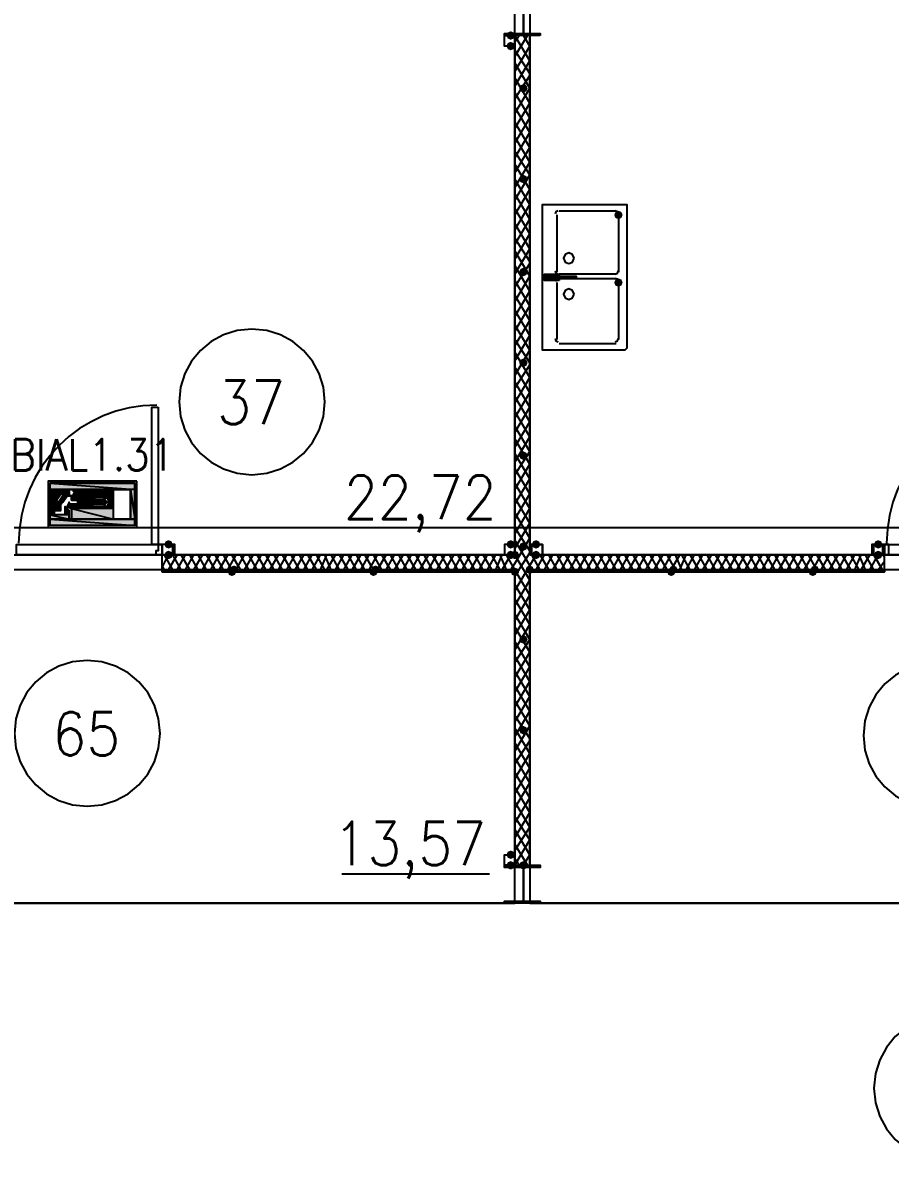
# Model space of a CAD drawing. Header units: millimetres. Extents: x 0 to 420, y 0 to 297.
# Drawn here: x 141.18 to 158.57, y 164.04 to 186.94 of the extents above; entities that cross this region are included whole.
import ezdxf

# ---------------------------------------------------------------- set-up
doc = ezdxf.new("R2010")
doc.units = ezdxf.units.MM
doc.layers.get('0').update_dxf_attribs({"linetype": 'CONTINUOUS'})
doc.styles.get("Standard").update_dxf_attribs({"font": 'STANDARD'})

msp = doc.modelspace()

# ---------------------------------------------------------------- hatches: boundary and pattern name
at = {"true_color": 0x000007}
for points in [[(151.045333, 186.69), (151.020463, 186.630204), (150.960667, 186.605333), (150.900871, 186.630204), (150.876, 186.69), (150.900871, 186.749796), (150.960667, 186.774667), (151.020462, 186.749796)], [(151.045333, 186.478333), (151.020463, 186.418537), (150.960667, 186.393667), (150.900871, 186.418537), (150.876, 186.478333), (150.900871, 186.538129), (150.960667, 186.563), (151.020462, 186.538129)], [(151.299333, 185.631667), (151.274463, 185.571871), (151.214667, 185.547), (151.154871, 185.571871), (151.13, 185.631667), (151.154871, 185.691462), (151.214667, 185.716333), (151.274462, 185.691463)], [(151.299333, 183.811333), (151.274463, 183.751537), (151.214667, 183.726667), (151.154871, 183.751537), (151.13, 183.811333), (151.154871, 183.871129), (151.214667, 183.896), (151.274462, 183.871129)], [(153.204333, 183.091667), (153.179463, 183.031871), (153.119667, 183.007), (153.059871, 183.031871), (153.035, 183.091667), (153.059871, 183.151462), (153.119667, 183.176333), (153.179462, 183.151463)], [(151.299333, 181.948667), (151.274463, 181.888871), (151.214667, 181.864), (151.154871, 181.888871), (151.13, 181.948667), (151.154871, 182.008462), (151.214667, 182.033333), (151.274462, 182.008463)], [(153.204333, 181.737), (153.179463, 181.677204), (153.119667, 181.652333), (153.059871, 181.677204), (153.035, 181.737), (153.059871, 181.796796), (153.119667, 181.821667), (153.179462, 181.796796)], [(151.299333, 180.128333), (151.274463, 180.068537), (151.214667, 180.043667), (151.154871, 180.068537), (151.13, 180.128333), (151.154871, 180.188129), (151.214667, 180.213), (151.274462, 180.188129)], [(151.299333, 178.265667), (151.274463, 178.205871), (151.214667, 178.181), (151.154871, 178.205871), (151.13, 178.265667), (151.154871, 178.325462), (151.214667, 178.350333), (151.274462, 178.325463)], [(144.187333, 176.487667), (144.162463, 176.427871), (144.102667, 176.403), (144.042871, 176.427871), (144.018, 176.487667), (144.042871, 176.547462), (144.102667, 176.572333), (144.162462, 176.547463)], [(144.187333, 176.276), (144.162463, 176.216204), (144.102667, 176.191333), (144.042871, 176.216204), (144.018, 176.276), (144.042871, 176.335796), (144.102667, 176.360667), (144.162462, 176.335796)], [(151.045333, 176.487667), (151.020463, 176.427871), (150.960667, 176.403), (150.900871, 176.427871), (150.876, 176.487667), (150.900871, 176.547462), (150.960667, 176.572333), (151.020462, 176.547463)], [(151.045333, 176.276), (151.020463, 176.216204), (150.960667, 176.191333), (150.900871, 176.216204), (150.876, 176.276), (150.900871, 176.335796), (150.960667, 176.360667), (151.020462, 176.335796)], [(151.13, 176.276), (151.105129, 176.216204), (151.045333, 176.191333), (150.985538, 176.216204), (150.960667, 176.276), (150.985537, 176.335796), (151.045333, 176.360667), (151.105129, 176.335796)], [(151.299333, 176.445333), (151.274463, 176.385537), (151.214667, 176.360667), (151.154871, 176.385537), (151.13, 176.445333), (151.154871, 176.505129), (151.214667, 176.53), (151.274462, 176.505129)], [(151.553333, 176.487667), (151.528462, 176.427871), (151.468667, 176.403), (151.408871, 176.427871), (151.384, 176.487667), (151.408871, 176.547462), (151.468667, 176.572333), (151.528462, 176.547463)], [(151.553333, 176.276), (151.528462, 176.216204), (151.468667, 176.191333), (151.408871, 176.216204), (151.384, 176.276), (151.408871, 176.335796), (151.468667, 176.360667), (151.528462, 176.335796)], [(158.411333, 176.487667), (158.386463, 176.427871), (158.326667, 176.403), (158.266871, 176.427871), (158.242, 176.487667), (158.266871, 176.547462), (158.326667, 176.572333), (158.386462, 176.547463)], [(158.411333, 176.276), (158.386463, 176.216204), (158.326667, 176.191333), (158.266871, 176.216204), (158.242, 176.276), (158.266871, 176.335796), (158.326667, 176.360667), (158.386462, 176.335796)], [(151.299333, 174.582667), (151.274463, 174.522871), (151.214667, 174.498), (151.154871, 174.522871), (151.13, 174.582667), (151.154871, 174.642462), (151.214667, 174.667333), (151.274462, 174.642463)], [(151.299333, 172.762333), (151.274463, 172.702537), (151.214667, 172.677667), (151.154871, 172.702537), (151.13, 172.762333), (151.154871, 172.822129), (151.214667, 172.847), (151.274462, 172.822129)], [(151.045333, 170.264667), (151.020463, 170.204871), (150.960667, 170.18), (150.900871, 170.204871), (150.876, 170.264667), (150.900871, 170.324462), (150.960667, 170.349333), (151.020462, 170.324463)], [(151.045333, 170.053), (151.020463, 169.993204), (150.960667, 169.968333), (150.900871, 169.993204), (150.876, 170.053), (150.900871, 170.112796), (150.960667, 170.137667), (151.020462, 170.112796)], [(151.299333, 170.053), (151.274463, 169.993204), (151.214667, 169.968333), (151.154871, 169.993204), (151.13, 170.053), (151.154871, 170.112796), (151.214667, 170.137667), (151.274462, 170.112796)]]:
    msp.add_hatch(color=0, dxfattribs=at).paths.add_polyline_path(points, flags=0)
at = {"true_color": 0x000052}
h = msp.add_hatch(color=0, dxfattribs=at)
h.paths.add_polyline_path([(143.425333, 177.715333), (141.732, 177.715333), (143.425333, 177.588333)], flags=0)
h.paths.add_polyline_path([(141.732, 177.715333), (143.425333, 177.588333), (141.732, 177.588333)], flags=0)
h = msp.add_hatch(color=0, dxfattribs=at)
h.paths.add_polyline_path([(141.732, 177.588333), (143.002, 177.588333)], flags=0)
h.paths.add_polyline_path([(143.002, 177.588333), (141.732, 177.588333)], flags=0)
h = msp.add_hatch(color=0, dxfattribs=at)
h.paths.add_polyline_path([(142.113, 177.588333), (141.732, 177.588333)], flags=0)
h.paths.add_polyline_path([(142.113, 177.588333), (141.732, 177.588333), (142.155333, 177.588333)], flags=0)
h = msp.add_hatch(color=0, dxfattribs=at)
h.paths.add_polyline_path([(142.113, 177.588333), (141.732, 177.588333), (142.113, 177.546)], flags=0)
h.paths.add_polyline_path([(141.732, 177.588333), (142.113, 177.546), (141.732, 177.546)], flags=0)
h = msp.add_hatch(color=0, dxfattribs=at)
h.paths.add_polyline_path([(141.732, 177.546), (142.113, 177.546)], flags=0)
h.paths.add_polyline_path([(142.113, 177.546), (141.732, 177.546)], flags=0)
h = msp.add_hatch(color=0, dxfattribs=at)
h.paths.add_polyline_path([(141.732, 177.546), (142.113, 177.546)], flags=0)
h.paths.add_polyline_path([(142.113, 177.546), (141.732, 177.546)], flags=0)
h = msp.add_hatch(color=0, dxfattribs=at)
h.paths.add_polyline_path([(142.113, 177.546), (141.732, 177.546), (142.113, 177.503667)], flags=0)
h.paths.add_polyline_path([(141.732, 177.546), (142.113, 177.503667), (141.732, 177.503667)], flags=0)
h = msp.add_hatch(color=0, dxfattribs=at)
h.paths.add_polyline_path([(141.732, 177.503667), (142.113, 177.503667)], flags=0)
h.paths.add_polyline_path([(142.113, 177.503667), (141.732, 177.503667)], flags=0)
h = msp.add_hatch(color=0, dxfattribs=at)
h.paths.add_polyline_path([(141.943667, 177.503667), (141.732, 177.503667), (141.859, 177.376667)], flags=0)
h.paths.add_polyline_path([(141.732, 177.503667), (141.859, 177.376667), (141.732, 177.376667)], flags=0)
h = msp.add_hatch(color=0, dxfattribs=at)
h.paths.add_polyline_path([(142.070667, 177.503667), (142.113, 177.503667)], flags=0)
h.paths.add_polyline_path([(142.113, 177.503667), (142.070667, 177.503667)], flags=0)
h = msp.add_hatch(color=0, dxfattribs=at)
h.paths.add_polyline_path([(142.070667, 177.503667), (142.113, 177.503667)], flags=0)
h.paths.add_polyline_path([(142.113, 177.503667), (142.070667, 177.503667)], flags=0)
h = msp.add_hatch(color=0, dxfattribs=at)
h.paths.add_polyline_path([(142.113, 177.503667), (142.070667, 177.503667), (142.113, 177.461333)], flags=0)
h.paths.add_polyline_path([(142.070667, 177.503667), (142.113, 177.461333), (142.070667, 177.461333)], flags=0)
h = msp.add_hatch(color=0, dxfattribs=at)
h.paths.add_polyline_path([(142.155333, 177.588333), (142.113, 177.588333)], flags=0)
h.paths.add_polyline_path([(142.113, 177.588333), (142.155333, 177.588333)], flags=0)
for points in [[(142.113, 177.546), (142.113, 177.503667)], [(142.155333, 177.588333), (142.197667, 177.588333)], [(142.197667, 177.546), (142.24, 177.546)], [(142.197667, 177.546), (142.24, 177.546)], [(142.197667, 177.503667), (142.24, 177.503667)], [(142.24, 177.503667), (142.197667, 177.503667)], [(142.197667, 177.461333), (142.155333, 177.461333)], [(142.028333, 177.249667), (142.070667, 177.207333), (142.028333, 177.207333)]]:
    msp.add_hatch(color=0, dxfattribs=at).paths.add_polyline_path(points, flags=0)
h = msp.add_hatch(color=0, dxfattribs=at)
h.paths.add_polyline_path([(142.113, 177.503667), (142.113, 177.461333)], flags=0)
h.paths.add_polyline_path([(142.113, 177.461333), (142.113, 177.503667)], flags=0)
h = msp.add_hatch(color=0, dxfattribs=at)
h.paths.add_polyline_path([(142.155333, 177.588333), (143.002, 177.588333)], flags=0)
h.paths.add_polyline_path([(143.002, 177.588333), (142.155333, 177.588333)], flags=0)
h = msp.add_hatch(color=0, dxfattribs=at)
h.paths.add_polyline_path([(142.155333, 177.588333), (143.002, 177.588333)], flags=0)
h.paths.add_polyline_path([(143.002, 177.588333), (142.155333, 177.588333)], flags=0)
h = msp.add_hatch(color=0, dxfattribs=at)
h.paths.add_polyline_path([(142.197667, 177.588333), (143.002, 177.588333)], flags=0)
h.paths.add_polyline_path([(143.002, 177.588333), (142.197667, 177.588333)], flags=0)
h = msp.add_hatch(color=0, dxfattribs=at)
h.paths.add_polyline_path([(143.002, 177.503667), (142.24, 177.503667), (143.002, 177.461333)], flags=0)
h.paths.add_polyline_path([(142.24, 177.503667), (143.002, 177.461333), (142.197667, 177.461333)], flags=0)
h = msp.add_hatch(color=0, dxfattribs=at)
h.paths.add_polyline_path([(142.197667, 177.503667), (142.197667, 177.461333)], flags=0)
h.paths.add_polyline_path([(142.197667, 177.461333), (142.197667, 177.503667)], flags=0)
h = msp.add_hatch(color=0, dxfattribs=at)
h.paths.add_polyline_path([(143.002, 177.588333), (142.24, 177.588333), (143.002, 177.546)], flags=0)
h.paths.add_polyline_path([(142.24, 177.588333), (143.002, 177.546), (142.24, 177.546)], flags=0)
h = msp.add_hatch(color=0, dxfattribs=at)
h.paths.add_polyline_path([(142.24, 177.546), (143.002, 177.546)], flags=0)
h.paths.add_polyline_path([(143.002, 177.546), (142.24, 177.546)], flags=0)
h = msp.add_hatch(color=0, dxfattribs=at)
h.paths.add_polyline_path([(142.24, 177.546), (143.002, 177.546)], flags=0)
h.paths.add_polyline_path([(143.002, 177.546), (142.24, 177.546)], flags=0)
h = msp.add_hatch(color=0, dxfattribs=at)
h.paths.add_polyline_path([(142.24, 177.546), (143.002, 177.546)], flags=0)
h.paths.add_polyline_path([(143.002, 177.546), (142.24, 177.546)], flags=0)
h = msp.add_hatch(color=0, dxfattribs=at)
h.paths.add_polyline_path([(143.002, 177.546), (142.24, 177.546), (143.002, 177.503667)], flags=0)
h.paths.add_polyline_path([(142.24, 177.546), (143.002, 177.503667), (142.24, 177.503667)], flags=0)
h = msp.add_hatch(color=0, dxfattribs=at)
h.paths.add_polyline_path([(142.24, 177.503667), (143.002, 177.503667)], flags=0)
h.paths.add_polyline_path([(143.002, 177.503667), (142.24, 177.503667)], flags=0)
h = msp.add_hatch(color=0, dxfattribs=at)
h.paths.add_polyline_path([(142.24, 177.503667), (143.002, 177.503667)], flags=0)
h.paths.add_polyline_path([(143.002, 177.503667), (142.24, 177.503667)], flags=0)
h = msp.add_hatch(color=0, dxfattribs=at)
h.paths.add_polyline_path([(142.24, 177.503667), (143.002, 177.503667)], flags=0)
h.paths.add_polyline_path([(143.002, 177.503667), (142.24, 177.503667)], flags=0)
h = msp.add_hatch(color=0, dxfattribs=at)
h.paths.add_polyline_path([(142.24, 177.503667), (143.002, 177.503667)], flags=0)
h.paths.add_polyline_path([(143.002, 177.503667), (142.24, 177.503667)], flags=0)
h = msp.add_hatch(color=0, dxfattribs=at)
h.paths.add_polyline_path([(142.24, 177.503667), (143.002, 177.503667)], flags=0)
h.paths.add_polyline_path([(143.002, 177.503667), (142.24, 177.503667)], flags=0)
h = msp.add_hatch(color=0, dxfattribs=at)
h.paths.add_polyline_path([(143.425333, 177.588333), (143.340667, 177.588333), (143.425333, 176.995667)], flags=0)
h.paths.add_polyline_path([(143.340667, 177.588333), (143.425333, 176.995667), (143.340667, 176.995667)], flags=0)
h = msp.add_hatch(color=0, dxfattribs=at)
h.paths.add_polyline_path([(141.859, 177.376667), (141.732, 177.376667), (141.901333, 177.334333)], flags=0)
h.paths.add_polyline_path([(141.732, 177.376667), (141.901333, 177.334333), (141.732, 177.334333)], flags=0)
h = msp.add_hatch(color=0, dxfattribs=at)
h.paths.add_polyline_path([(141.986, 177.334333), (141.732, 177.334333), (141.943667, 177.292)], flags=0)
h.paths.add_polyline_path([(141.732, 177.334333), (141.943667, 177.292), (141.732, 177.292)], flags=0)
h = msp.add_hatch(color=0, dxfattribs=at)
h.paths.add_polyline_path([(141.943667, 177.292), (141.732, 177.292), (141.943667, 177.165)], flags=0)
h.paths.add_polyline_path([(141.732, 177.292), (141.943667, 177.165), (141.732, 177.165)], flags=0)
h = msp.add_hatch(color=0, dxfattribs=at)
h.paths.add_polyline_path([(142.070667, 177.461333), (141.986, 177.461333), (141.986, 177.334333)], flags=0)
h.paths.add_polyline_path([(141.986, 177.461333), (141.986, 177.334333), (141.901333, 177.334333)], flags=0)
h = msp.add_hatch(color=0, dxfattribs=at)
h.paths.add_polyline_path([(142.070667, 177.461333), (142.113, 177.461333)], flags=0)
h.paths.add_polyline_path([(142.113, 177.461333), (142.070667, 177.461333)], flags=0)
h = msp.add_hatch(color=0, dxfattribs=at)
h.paths.add_polyline_path([(142.832667, 177.292), (142.113, 177.292), (142.790333, 177.249667)], flags=0)
h.paths.add_polyline_path([(142.113, 177.292), (142.790333, 177.249667), (142.070667, 177.249667)], flags=0)
h = msp.add_hatch(color=0, dxfattribs=at)
h.paths.add_polyline_path([(142.113, 177.461333), (142.155333, 177.461333)], flags=0)
h.paths.add_polyline_path([(142.155333, 177.461333), (142.113, 177.461333)], flags=0)
h = msp.add_hatch(color=0, dxfattribs=at)
h.paths.add_polyline_path([(142.113, 177.461333), (142.155333, 177.461333)], flags=0)
h.paths.add_polyline_path([(142.155333, 177.461333), (142.113, 177.461333)], flags=0)
h = msp.add_hatch(color=0, dxfattribs=at)
h.paths.add_polyline_path([(142.113, 177.461333), (143.002, 177.461333)], flags=0)
h.paths.add_polyline_path([(143.002, 177.461333), (142.113, 177.461333)], flags=0)
h = msp.add_hatch(color=0, dxfattribs=at)
h.paths.add_polyline_path([(143.002, 177.461333), (142.155333, 177.461333), (143.002, 177.419)], flags=0)
h.paths.add_polyline_path([(142.155333, 177.461333), (143.002, 177.419), (142.155333, 177.419)], flags=0)
h = msp.add_hatch(color=0, dxfattribs=at)
h.paths.add_polyline_path([(142.790333, 177.419), (142.155333, 177.419), (142.832667, 177.376667)], flags=0)
h.paths.add_polyline_path([(142.155333, 177.419), (142.832667, 177.376667), (142.155333, 177.376667)], flags=0)
h = msp.add_hatch(color=0, dxfattribs=at)
h.paths.add_polyline_path([(142.197667, 177.461333), (143.002, 177.461333)], flags=0)
h.paths.add_polyline_path([(143.002, 177.461333), (142.197667, 177.461333)], flags=0)
h = msp.add_hatch(color=0, dxfattribs=at)
h.paths.add_polyline_path([(142.197667, 177.461333), (143.002, 177.461333)], flags=0)
h.paths.add_polyline_path([(143.002, 177.461333), (142.197667, 177.461333)], flags=0)
h = msp.add_hatch(color=0, dxfattribs=at)
h.paths.add_polyline_path([(142.197667, 177.461333), (143.002, 177.461333)], flags=0)
h.paths.add_polyline_path([(143.002, 177.461333), (142.197667, 177.461333)], flags=0)
h = msp.add_hatch(color=0, dxfattribs=at)
h.paths.add_polyline_path([(142.197667, 177.461333), (143.002, 177.461333)], flags=0)
h.paths.add_polyline_path([(143.002, 177.461333), (142.197667, 177.461333)], flags=0)
h = msp.add_hatch(color=0, dxfattribs=at)
h.paths.add_polyline_path([(142.832667, 177.376667), (142.282333, 177.376667), (142.875, 177.334333)], flags=0)
h.paths.add_polyline_path([(142.282333, 177.376667), (142.875, 177.334333), (142.282333, 177.334333)], flags=0)
h = msp.add_hatch(color=0, dxfattribs=at)
h.paths.add_polyline_path([(142.282333, 177.334333), (142.367, 177.334333)], flags=0)
h.paths.add_polyline_path([(142.367, 177.334333), (142.282333, 177.334333)], flags=0)
h = msp.add_hatch(color=0, dxfattribs=at)
h.paths.add_polyline_path([(142.875, 177.334333), (142.282333, 177.334333), (142.832667, 177.292)], flags=0)
h.paths.add_polyline_path([(142.282333, 177.334333), (142.832667, 177.292), (142.282333, 177.292)], flags=0)
h = msp.add_hatch(color=0, dxfattribs=at)
h.paths.add_polyline_path([(143.002, 177.419), (142.875, 177.419), (143.002, 177.334333)], flags=0)
h.paths.add_polyline_path([(142.875, 177.419), (143.002, 177.334333), (142.917333, 177.334333)], flags=0)
h = msp.add_hatch(color=0, dxfattribs=at)
h.paths.add_polyline_path([(143.002, 177.334333), (142.917333, 177.334333), (143.002, 177.249667)], flags=0)
h.paths.add_polyline_path([(142.917333, 177.334333), (143.002, 177.249667), (142.875, 177.249667)], flags=0)
h = msp.add_hatch(color=0, dxfattribs=at)
h.paths.add_polyline_path([(141.816667, 177.165), (141.732, 177.165), (141.816667, 177.080333)], flags=0)
h.paths.add_polyline_path([(141.732, 177.165), (141.816667, 177.080333), (141.732, 177.080333)], flags=0)
h = msp.add_hatch(color=0, dxfattribs=at)
h.paths.add_polyline_path([(142.113, 177.080333), (141.732, 177.080333), (142.113, 176.995667)], flags=0)
h.paths.add_polyline_path([(141.732, 177.080333), (142.113, 176.995667), (141.732, 176.995667)], flags=0)
h = msp.add_hatch(color=0, dxfattribs=at)
h.paths.add_polyline_path([(142.070667, 177.207333), (142.028333, 177.207333), (142.113, 177.165)], flags=0)
h.paths.add_polyline_path([(142.028333, 177.207333), (142.113, 177.165), (142.028333, 177.165)], flags=0)
h = msp.add_hatch(color=0, dxfattribs=at)
h.paths.add_polyline_path([(142.113, 177.165), (142.028333, 177.165), (142.113, 177.080333)], flags=0)
h.paths.add_polyline_path([(142.028333, 177.165), (142.113, 177.080333), (142.028333, 177.080333)], flags=0)
h = msp.add_hatch(color=0, dxfattribs=at)
h.paths.add_polyline_path([(143.002, 177.249667), (142.070667, 177.249667), (143.002, 177.207333)], flags=0)
h.paths.add_polyline_path([(142.070667, 177.249667), (143.002, 177.207333), (142.155333, 177.207333)], flags=0)
h = msp.add_hatch(color=0, dxfattribs=at)
h.paths.add_polyline_path([(143.002, 177.207333), (142.155333, 177.207333), (143.002, 176.995667)], flags=0)
h.paths.add_polyline_path([(142.155333, 177.207333), (143.002, 176.995667), (142.155333, 176.995667)], flags=0)
h = msp.add_hatch(color=0, dxfattribs=at)
h.paths.add_polyline_path([(143.425333, 176.995667), (141.732, 176.995667), (143.425333, 176.868667)], flags=0)
h.paths.add_polyline_path([(141.732, 176.995667), (143.425333, 176.868667), (141.732, 176.868667)], flags=0)
h = msp.add_hatch(color=0, dxfattribs=at)
h.paths.add_polyline_path([(142.155333, 176.995667), (143.425333, 176.995667)], flags=0)
h.paths.add_polyline_path([(143.425333, 176.995667), (142.155333, 176.995667)], flags=0)
at = {"true_color": 0x000007}
h = msp.add_hatch(color=0, dxfattribs=at)
h.paths.add_polyline_path([(151.045333, 175.979667), (143.975667, 175.979667), (151.045333, 175.937333)], flags=0)
h.paths.add_polyline_path([(143.975667, 175.979667), (151.045333, 175.937333), (143.975667, 175.937333)], flags=0)
at = {"true_color": 0x0000fe}
for points in [[(145.457333, 175.937333), (145.432463, 175.877537), (145.372667, 175.852667), (145.312871, 175.877537), (145.288, 175.937333), (145.312871, 175.997129), (145.372667, 176.022), (145.432462, 175.997129)], [(145.499667, 175.979667), (145.474796, 175.919871), (145.415, 175.895), (145.355204, 175.919871), (145.330333, 175.979667), (145.355204, 176.039462), (145.415, 176.064333), (145.474796, 176.039463)], [(148.293667, 175.937333), (148.268796, 175.877537), (148.209, 175.852667), (148.149204, 175.877537), (148.124333, 175.937333), (148.149204, 175.997129), (148.209, 176.022), (148.268796, 175.997129)], [(148.336, 175.979667), (148.311129, 175.919871), (148.251333, 175.895), (148.191537, 175.919871), (148.166667, 175.979667), (148.191537, 176.039462), (148.251333, 176.064333), (148.311129, 176.039463)], [(151.13, 175.937333), (151.105129, 175.877537), (151.045333, 175.852667), (150.985538, 175.877537), (150.960667, 175.937333), (150.985537, 175.997129), (151.045333, 176.022), (151.105129, 175.997129)], [(151.13, 175.937333), (151.105129, 175.877537), (151.045333, 175.852667), (150.985538, 175.877537), (150.960667, 175.937333), (150.985537, 175.997129), (151.045333, 176.022), (151.105129, 175.997129)], [(151.426333, 175.979667), (151.401463, 175.919871), (151.341667, 175.895), (151.281871, 175.919871), (151.257, 175.979667), (151.281871, 176.039462), (151.341667, 176.064333), (151.401462, 176.039463)], [(154.262667, 175.937333), (154.237796, 175.877537), (154.178, 175.852667), (154.118204, 175.877537), (154.093333, 175.937333), (154.118204, 175.997129), (154.178, 176.022), (154.237796, 175.997129)], [(154.305, 175.979667), (154.280129, 175.919871), (154.220333, 175.895), (154.160538, 175.919871), (154.135667, 175.979667), (154.160537, 176.039462), (154.220333, 176.064333), (154.280129, 176.039463)], [(157.099, 175.937333), (157.074129, 175.877537), (157.014333, 175.852667), (156.954538, 175.877537), (156.929667, 175.937333), (156.954537, 175.997129), (157.014333, 176.022), (157.074129, 175.997129)], [(157.141333, 175.979667), (157.116463, 175.919871), (157.056667, 175.895), (156.996871, 175.919871), (156.972, 175.979667), (156.996871, 176.039462), (157.056667, 176.064333), (157.116462, 176.039463)]]:
    msp.add_hatch(color=0, dxfattribs=at).paths.add_polyline_path(points, flags=0)
at = {"true_color": 0x000007}
h = msp.add_hatch(color=0, dxfattribs=at)
h.paths.add_polyline_path([(158.453667, 175.979667), (151.341667, 175.979667), (158.453667, 175.937333)], flags=0)
h.paths.add_polyline_path([(151.341667, 175.979667), (158.453667, 175.937333), (151.341667, 175.937333)], flags=0)

# ---------------------------------------------------------------- linework, layer by layer
at = {"color": 0, "true_color": 0x000007}
for points in [[(133.942667, 187.409667), (133.942667, 176.276), (151.045333, 176.276), (151.045333, 187.409667)], [(151.553333, 186.69), (150.833667, 186.69), (150.833667, 186.732333), (151.214667, 186.732333), (151.214667, 187.409667), (150.833667, 187.409667), (151.553333, 187.409667), (151.214667, 187.409667), (151.214667, 186.732333), (151.553333, 186.732333)], [(151.341667, 176.276), (168.444333, 176.276), (168.444333, 187.409667), (151.341667, 187.409667)], [(151.045333, 186.478333), (150.833667, 186.478333), (150.833667, 186.69), (151.045333, 186.69), (151.045333, 186.478333), (150.833667, 186.478333), (150.833667, 186.69), (151.045333, 186.69)], [(153.289, 183.261), (153.289, 180.424667), (153.246667, 180.382333), (153.204333, 180.382333), (151.638, 180.382333), (151.595667, 180.382333), (151.595667, 180.424667), (151.595667, 183.261), (151.595667, 183.303333), (151.638, 183.303333), (153.204333, 183.303333), (153.246667, 183.303333), (153.289, 183.303333)], [(152.230667, 182.223833), (152.199669, 182.298669), (152.124833, 182.329667), (152.049998, 182.298669), (152.019, 182.223833), (152.049998, 182.148998), (152.124833, 182.118), (152.199669, 182.148998)], [(151.807333, 181.906333), (151.807333, 181.864), (151.680333, 181.864), (151.638, 181.864), (151.638, 181.821667), (151.680333, 181.821667), (151.807333, 181.821667), (151.807333, 181.779333), (151.638, 181.779333), (151.638, 181.906333)], [(152.230667, 181.864), (152.273, 181.864), (152.273, 181.821667), (152.230667, 181.821667), (151.680333, 181.821667), (151.638, 181.821667), (151.638, 181.864), (151.680333, 181.864)], [(151.934333, 181.906333), (151.934333, 181.864), (151.807333, 181.864), (151.807333, 181.906333)], [(151.934333, 181.779333), (151.807333, 181.779333), (151.807333, 181.821667), (151.934333, 181.821667)], [(152.230667, 181.504167), (152.199669, 181.579002), (152.124833, 181.61), (152.049998, 181.579002), (152.019, 181.504167), (152.049998, 181.429331), (152.124833, 181.398333), (152.199669, 181.429331)], [(143.891, 179.239333), (143.891, 176.487667), (143.764, 176.487667), (143.764, 179.239333)], [(143.975667, 176.276), (143.975667, 176.487667), (143.891, 176.487667), (143.891, 176.360667), (143.848667, 176.360667), (143.848667, 176.276)], [(143.975667, 176.276), (144.187333, 176.276), (144.187333, 176.487667), (143.975667, 176.487667), (143.975667, 176.276), (144.229667, 176.276), (144.229667, 176.487667), (143.975667, 176.487667)], [(150.833667, 176.276), (151.045333, 176.276), (151.045333, 176.487667), (150.833667, 176.487667), (150.833667, 176.276), (151.045333, 176.276), (151.045333, 176.487667), (150.833667, 176.487667)], [(151.341667, 176.276), (151.595667, 176.276), (151.595667, 176.487667), (151.341667, 176.487667)], [(151.384, 176.276), (151.384, 176.487667), (151.595667, 176.487667), (151.595667, 176.276)], [(158.199667, 176.276), (158.453667, 176.276), (158.453667, 176.487667), (158.199667, 176.487667)], [(158.242, 176.276), (158.242, 176.487667), (158.411333, 176.487667), (158.411333, 176.276)], [(158.538333, 176.276), (158.538333, 176.360667), (158.538333, 176.487667), (158.453667, 176.487667), (158.453667, 176.276)], [(151.045333, 175.979667), (143.975667, 175.979667), (151.045333, 175.937333)], [(143.975667, 175.979667), (151.045333, 175.937333), (143.975667, 175.937333)], [(143.975667, 175.937333), (151.045333, 175.937333), (151.045333, 175.979667), (143.975667, 175.979667)], [(143.975667, 175.937333), (151.045333, 175.937333), (151.045333, 175.979667), (143.975667, 175.979667)], [(158.453667, 175.979667), (151.341667, 175.979667), (158.453667, 175.937333)], [(151.341667, 175.979667), (158.453667, 175.937333), (151.341667, 175.937333)], [(158.453667, 175.979667), (158.453667, 175.937333), (151.341667, 175.937333), (151.341667, 175.979667), (158.453667, 175.979667), (151.341667, 175.979667), (151.341667, 175.937333), (158.453667, 175.937333)], [(151.045333, 170.053), (150.833667, 170.053), (150.833667, 170.264667), (151.045333, 170.264667), (151.045333, 170.053), (150.833667, 170.053), (150.833667, 170.264667), (151.045333, 170.264667)], [(151.553333, 169.291), (150.833667, 169.291), (150.833667, 169.333333), (151.214667, 169.333333), (151.214667, 170.010667), (150.833667, 170.010667), (150.833667, 170.053), (151.553333, 170.053), (151.553333, 170.010667), (151.214667, 170.010667), (151.214667, 169.333333), (151.553333, 169.333333)]]:
    msp.add_lwpolyline(points, close=True, dxfattribs=at)
for points in [[(151.214667, 186.69), (151.214667, 187.409667)], [(150.876, 186.69), (150.876, 186.732333)], [(151.045333, 186.69), (151.045333, 186.732333)], [(151.045333, 186.563), (151.13, 186.69)], [(151.045333, 186.266667), (151.299333, 186.69)], [(151.341667, 186.182), (151.045333, 186.69)], [(151.341667, 176.276), (151.341667, 186.69), (151.045333, 186.69), (151.045333, 176.276)], [(151.341667, 186.478333), (151.214667, 186.69)], [(151.384, 186.69), (151.384, 186.732333)], [(151.553333, 186.69), (151.553333, 186.732333)], [(151.045333, 185.970333), (151.341667, 186.478333)], [(151.341667, 185.928), (151.045333, 186.393667)], [(151.045333, 185.674), (151.341667, 186.182)], [(151.341667, 185.631667), (151.045333, 186.139667)], [(151.045333, 185.42), (151.341667, 185.885667)], [(151.341667, 185.335333), (151.045333, 185.843333)], [(151.045333, 185.123667), (151.341667, 185.631667)], [(151.341667, 185.039), (151.045333, 185.547)], [(151.045333, 184.827333), (151.341667, 185.335333)], [(151.341667, 184.742667), (151.045333, 185.250667)], [(151.045333, 184.531), (151.341667, 185.039)], [(151.341667, 184.446333), (151.045333, 184.954333)], [(151.045333, 184.234667), (151.341667, 184.742667)], [(151.341667, 184.15), (151.045333, 184.658)], [(151.045333, 183.938333), (151.341667, 184.446333)], [(151.341667, 183.896), (151.045333, 184.361667)], [(151.045333, 183.642), (151.341667, 184.15)], [(151.341667, 183.599667), (151.045333, 184.107667)], [(151.045333, 183.388), (151.341667, 183.896)], [(151.341667, 183.303333), (151.045333, 183.811333)], [(151.045333, 183.091667), (151.341667, 183.599667)], [(151.341667, 183.007), (151.045333, 183.515)], [(151.045333, 182.795333), (151.341667, 183.303333)], [(151.341667, 182.710667), (151.045333, 183.218667)], [(151.045333, 182.499), (151.341667, 183.007)], [(151.913167, 183.176333), (151.868265, 183.157735), (151.849667, 183.112833)], [(151.892, 181.948667), (151.892, 183.091667)], [(151.934333, 183.176333), (153.077333, 183.176333)], [(153.119667, 183.112833), (153.101068, 183.157735), (153.056167, 183.176333)], [(153.119667, 183.091667), (153.119667, 181.948667)], [(151.341667, 182.414333), (151.045333, 182.922333)], [(151.045333, 182.202667), (151.341667, 182.710667)], [(151.341667, 182.160333), (151.045333, 182.626)], [(151.045333, 181.906333), (151.341667, 182.414333)], [(151.341667, 181.864), (151.045333, 182.372)], [(151.045333, 181.652333), (151.341667, 182.118)], [(151.341667, 181.567667), (151.045333, 182.075667)], [(151.045333, 181.356), (151.341667, 181.864)], [(151.849667, 181.969833), (151.868265, 181.924932), (151.913167, 181.906333)], [(153.077333, 181.906333), (151.934333, 181.906333)], [(153.056167, 181.906333), (153.101068, 181.924932), (153.119667, 181.969833)], [(151.341667, 181.271333), (151.045333, 181.779333)], [(151.913167, 181.821667), (151.868265, 181.803068), (151.849667, 181.758167)], [(151.892, 180.594), (151.892, 181.737)], [(151.934333, 181.821667), (153.077333, 181.821667)], [(153.119667, 181.758167), (153.101068, 181.803068), (153.056167, 181.821667)], [(153.119667, 181.737), (153.119667, 180.594)], [(151.045333, 181.059667), (151.341667, 181.567667)], [(151.341667, 180.975), (151.045333, 181.483)], [(151.045333, 180.763333), (151.341667, 181.271333)], [(151.341667, 180.678667), (151.045333, 181.186667)], [(151.045333, 180.467), (151.341667, 180.975)], [(147.235333, 179.345167), (147.205661, 179.639508), (147.12056, 179.913659), (146.985903, 180.161746), (146.807563, 180.377896), (146.591413, 180.556236), (146.343326, 180.690893), (146.069175, 180.775995), (145.774833, 180.805667), (145.480492, 180.775995), (145.206341, 180.690893), (144.958254, 180.556236), (144.742104, 180.377896), (144.563764, 180.161746), (144.429107, 179.913659), (144.344005, 179.639508), (144.314333, 179.345167)], [(151.341667, 180.382333), (151.045333, 180.890333)], [(151.045333, 180.170667), (151.341667, 180.678667)], [(151.341667, 180.128333), (151.045333, 180.594)], [(151.849667, 180.615167), (151.868265, 180.570265), (151.913167, 180.551667)], [(153.077333, 180.509333), (151.934333, 180.509333)], [(153.056167, 180.551667), (153.101068, 180.570265), (153.119667, 180.615167)], [(151.045333, 179.874333), (151.341667, 180.382333)], [(151.341667, 179.832), (151.045333, 180.34)], [(151.045333, 179.620333), (151.341667, 180.086)], [(151.341667, 179.535667), (151.045333, 180.043667)], [(151.045333, 179.324), (151.341667, 179.832)], [(151.341667, 179.239333), (151.045333, 179.747333)], [(144.314333, 179.345167), (144.344005, 179.050825), (144.429107, 178.776674), (144.563764, 178.528587), (144.742104, 178.312437), (144.958254, 178.134097), (145.206341, 177.99944), (145.480492, 177.914339), (145.774833, 177.884667), (146.069175, 177.914339), (146.343326, 177.99944), (146.591413, 178.134097), (146.807563, 178.312437), (146.985903, 178.528587), (147.12056, 178.776674), (147.205661, 179.050825), (147.235333, 179.345167)], [(151.045333, 179.027667), (151.341667, 179.535667)], [(151.341667, 178.943), (151.045333, 179.451)], [(143.869833, 179.281667), (143.586327, 179.267351), (143.311011, 179.225333), (143.045278, 179.157006), (142.790521, 179.063764), (142.548136, 178.947001), (142.319516, 178.80811), (142.106054, 178.648486), (141.909144, 178.469523), (141.73018, 178.272613), (141.570556, 178.059151), (141.431666, 177.83053), (141.314903, 177.588145), (141.221661, 177.333389), (141.153334, 177.067656), (141.111316, 176.792339), (141.097, 176.508833)], [(151.045333, 178.731333), (151.341667, 179.239333)], [(151.341667, 178.646667), (151.045333, 179.154667)], [(161.268833, 179.281667), (160.985327, 179.267351), (160.710011, 179.225333), (160.444278, 179.157006), (160.189521, 179.063764), (159.947136, 178.947001), (159.718516, 178.80811), (159.505054, 178.648486), (159.308144, 178.469523), (159.12918, 178.272613), (158.969556, 178.059151), (158.830666, 177.83053), (158.713903, 177.588145), (158.620661, 177.333389), (158.552334, 177.067656), (158.510316, 176.792339), (158.496, 176.508833)], [(151.045333, 178.435), (151.341667, 178.943)], [(151.341667, 178.350333), (151.045333, 178.858333)], [(151.045333, 178.138667), (151.341667, 178.646667)], [(151.341667, 178.096333), (151.045333, 178.604333)], [(151.045333, 177.884667), (151.341667, 178.350333)], [(151.341667, 177.8), (151.045333, 178.308)], [(151.045333, 177.588333), (151.341667, 178.096333)], [(151.341667, 177.503667), (151.045333, 178.011667)], [(151.045333, 177.292), (151.341667, 177.8)], [(151.341667, 177.207333), (151.045333, 177.715333)], [(151.045333, 176.995667), (151.341667, 177.503667)], [(151.341667, 176.911), (151.045333, 177.419)], [(151.045333, 176.699333), (151.341667, 177.207333)], [(151.341667, 176.614667), (151.045333, 177.122667)], [(147.658667, 176.826333), (150.622, 176.826333)], [(151.045333, 176.403), (151.341667, 176.911)], [(151.341667, 176.360667), (151.045333, 176.826333)], [(151.045333, 176.106667), (151.341667, 176.614667)], [(141.054667, 176.403), (141.054667, 176.487667), (142.494, 176.487667)], [(142.494, 176.276), (141.054667, 176.276), (141.054667, 176.403)], [(142.494, 176.487667), (143.975667, 176.487667), (143.975667, 176.403)], [(143.975667, 176.403), (143.975667, 176.276), (142.494, 176.276)], [(151.341667, 176.064333), (151.045333, 176.572333)], [(158.453667, 176.403), (158.453667, 176.487667), (159.893, 176.487667)], [(159.893, 176.276), (158.453667, 176.276), (158.453667, 176.403)], [(143.975667, 176.022), (144.102667, 176.276)], [(143.975667, 175.979667), (143.975667, 176.276)], [(143.975667, 175.979667), (143.975667, 176.276)], [(151.045333, 176.276), (143.975667, 176.276)], [(144.187333, 175.979667), (144.018, 176.276)], [(144.102667, 175.979667), (144.272, 176.276)], [(144.356667, 175.979667), (144.187333, 176.276)], [(144.272, 175.979667), (144.441333, 176.276)], [(144.526, 175.979667), (144.356667, 176.276)], [(144.441333, 175.979667), (144.610667, 176.276)], [(144.695333, 175.979667), (144.526, 176.276)], [(144.610667, 175.979667), (144.78, 176.276)], [(144.864667, 175.979667), (144.695333, 176.276)], [(144.78, 175.979667), (144.949333, 176.276)], [(145.034, 175.979667), (144.864667, 176.276)], [(144.949333, 175.979667), (145.118667, 176.276)], [(145.203333, 175.979667), (145.034, 176.276)], [(145.118667, 175.979667), (145.288, 176.276)], [(145.372667, 175.979667), (145.203333, 176.276)], [(145.288, 175.979667), (145.457333, 176.276)], [(145.542, 175.979667), (145.372667, 176.276)], [(145.457333, 175.979667), (145.626667, 176.276)], [(145.711333, 175.979667), (145.542, 176.276)], [(145.626667, 175.979667), (145.796, 176.276)], [(145.880667, 175.979667), (145.711333, 176.276)], [(145.796, 175.979667), (145.965333, 176.276)], [(146.05, 175.979667), (145.880667, 176.276)], [(145.965333, 175.979667), (146.134667, 176.276)], [(146.219333, 175.979667), (146.05, 176.276)], [(146.134667, 175.979667), (146.304, 176.276)], [(146.388667, 175.979667), (146.219333, 176.276)], [(146.304, 175.979667), (146.473333, 176.276)], [(146.558, 175.979667), (146.388667, 176.276)], [(146.473333, 175.979667), (146.642667, 176.276)], [(146.727333, 175.979667), (146.558, 176.276)], [(146.642667, 175.979667), (146.812, 176.276)], [(146.896667, 175.979667), (146.727333, 176.276)], [(146.812, 175.979667), (146.981333, 176.276)], [(147.066, 175.979667), (146.896667, 176.276)], [(146.981333, 175.979667), (147.150667, 176.276)], [(147.235333, 175.979667), (147.066, 176.276)], [(147.150667, 175.979667), (147.277667, 176.276)], [(147.362333, 175.979667), (147.235333, 176.276)], [(147.277667, 175.979667), (147.447, 176.276)], [(147.531667, 175.979667), (147.362333, 176.276)], [(147.447, 175.979667), (147.616333, 176.276)], [(147.701, 175.979667), (147.531667, 176.276)], [(147.616333, 175.979667), (147.785667, 176.276)], [(147.870333, 175.979667), (147.701, 176.276)], [(147.785667, 175.979667), (147.955, 176.276)], [(148.039667, 175.979667), (147.870333, 176.276)], [(147.955, 175.979667), (148.124333, 176.276)], [(148.209, 175.979667), (148.039667, 176.276)], [(148.124333, 175.979667), (148.293667, 176.276)], [(148.378333, 175.979667), (148.209, 176.276)], [(148.293667, 175.979667), (148.463, 176.276)], [(148.547667, 175.979667), (148.378333, 176.276)], [(148.463, 175.979667), (148.632333, 176.276)], [(148.717, 175.979667), (148.547667, 176.276)], [(148.632333, 175.979667), (148.801667, 176.276)], [(148.886333, 175.979667), (148.717, 176.276)], [(148.801667, 175.979667), (148.971, 176.276)], [(149.055667, 175.979667), (148.886333, 176.276)], [(148.971, 175.979667), (149.140333, 176.276)], [(149.225, 175.979667), (149.055667, 176.276)], [(149.140333, 175.979667), (149.309667, 176.276)], [(149.394333, 175.979667), (149.225, 176.276)], [(149.309667, 175.979667), (149.479, 176.276)], [(149.563667, 175.979667), (149.394333, 176.276)], [(149.479, 175.979667), (149.648333, 176.276)], [(149.733, 175.979667), (149.563667, 176.276)], [(149.648333, 175.979667), (149.817667, 176.276)], [(149.902333, 175.979667), (149.733, 176.276)], [(149.817667, 175.979667), (149.987, 176.276)], [(150.071667, 175.979667), (149.902333, 176.276)], [(149.987, 175.979667), (150.156333, 176.276)], [(150.241, 175.979667), (150.071667, 176.276)], [(150.156333, 175.979667), (150.325667, 176.276)], [(150.410333, 175.979667), (150.241, 176.276)], [(150.325667, 175.979667), (150.495, 176.276)], [(150.579667, 175.979667), (150.410333, 176.276)], [(150.495, 175.979667), (150.664333, 176.276)], [(150.749, 175.979667), (150.579667, 176.276)], [(150.664333, 175.979667), (150.791333, 176.276)], [(150.876, 175.979667), (150.749, 176.276)], [(150.791333, 175.979667), (150.960667, 176.276)], [(151.045333, 175.979667), (150.876, 176.276)], [(151.045333, 175.852667), (151.341667, 176.318333)], [(151.341667, 175.768), (151.045333, 176.276)], [(151.341667, 176.064333), (151.468667, 176.276)], [(158.453667, 176.276), (151.341667, 176.276)], [(151.553333, 175.979667), (151.384, 176.276)], [(151.468667, 175.979667), (151.638, 176.276)], [(151.722667, 175.979667), (151.553333, 176.276)], [(151.638, 175.979667), (151.807333, 176.276)], [(151.892, 175.979667), (151.722667, 176.276)], [(151.807333, 175.979667), (151.976667, 176.276)], [(152.061333, 175.979667), (151.892, 176.276)], [(151.976667, 175.979667), (152.146, 176.276)], [(152.230667, 175.979667), (152.061333, 176.276)], [(152.146, 175.979667), (152.315333, 176.276)], [(152.4, 175.979667), (152.230667, 176.276)], [(152.315333, 175.979667), (152.484667, 176.276)], [(152.569333, 175.979667), (152.4, 176.276)], [(152.484667, 175.979667), (152.654, 176.276)], [(152.738667, 175.979667), (152.569333, 176.276)], [(152.654, 175.979667), (152.823333, 176.276)], [(152.908, 175.979667), (152.738667, 176.276)], [(152.823333, 175.979667), (152.992667, 176.276)], [(153.077333, 175.979667), (152.908, 176.276)], [(152.992667, 175.979667), (153.162, 176.276)], [(153.246667, 175.979667), (153.077333, 176.276)], [(153.162, 175.979667), (153.331333, 176.276)], [(153.416, 175.979667), (153.246667, 176.276)], [(153.331333, 175.979667), (153.500667, 176.276)], [(153.585333, 175.979667), (153.416, 176.276)], [(153.500667, 175.979667), (153.67, 176.276)], [(153.754667, 175.979667), (153.585333, 176.276)], [(153.67, 175.979667), (153.839333, 176.276)], [(153.924, 175.979667), (153.754667, 176.276)], [(153.839333, 175.979667), (154.008667, 176.276)], [(154.093333, 175.979667), (153.924, 176.276)], [(154.008667, 175.979667), (154.178, 176.276)], [(154.262667, 175.979667), (154.093333, 176.276)], [(154.178, 175.979667), (154.347333, 176.276)], [(154.389667, 175.979667), (154.262667, 176.276)], [(154.347333, 175.979667), (154.474333, 176.276)], [(154.559, 175.979667), (154.389667, 176.276)], [(154.474333, 175.979667), (154.643667, 176.276)], [(154.728333, 175.979667), (154.559, 176.276)], [(154.643667, 175.979667), (154.813, 176.276)], [(154.897667, 175.979667), (154.728333, 176.276)], [(154.813, 175.979667), (154.982333, 176.276)], [(155.067, 175.979667), (154.897667, 176.276)], [(154.982333, 175.979667), (155.151667, 176.276)], [(155.236333, 175.979667), (155.067, 176.276)], [(155.151667, 175.979667), (155.321, 176.276)], [(155.405667, 175.979667), (155.236333, 176.276)], [(155.321, 175.979667), (155.490333, 176.276)], [(155.575, 175.979667), (155.405667, 176.276)], [(155.490333, 175.979667), (155.659667, 176.276)], [(155.744333, 175.979667), (155.575, 176.276)], [(155.659667, 175.979667), (155.829, 176.276)], [(155.913667, 175.979667), (155.744333, 176.276)], [(155.829, 175.979667), (155.998333, 176.276)], [(156.083, 175.979667), (155.913667, 176.276)], [(155.998333, 175.979667), (156.167667, 176.276)], [(156.252333, 175.979667), (156.083, 176.276)], [(156.167667, 175.979667), (156.337, 176.276)], [(156.421667, 175.979667), (156.252333, 176.276)], [(156.337, 175.979667), (156.506333, 176.276)], [(156.591, 175.979667), (156.421667, 176.276)], [(156.506333, 175.979667), (156.675667, 176.276)], [(156.760333, 175.979667), (156.591, 176.276)], [(156.675667, 175.979667), (156.845, 176.276)], [(156.929667, 175.979667), (156.760333, 176.276)], [(156.845, 175.979667), (157.014333, 176.276)], [(157.099, 175.979667), (156.929667, 176.276)], [(157.014333, 175.979667), (157.183667, 176.276)], [(157.268333, 175.979667), (157.099, 176.276)], [(157.183667, 175.979667), (157.353, 176.276)], [(157.437667, 175.979667), (157.268333, 176.276)], [(157.353, 175.979667), (157.522333, 176.276)], [(157.607, 175.979667), (157.437667, 176.276)], [(157.522333, 175.979667), (157.691667, 176.276)], [(157.776333, 175.979667), (157.607, 176.276)], [(157.691667, 175.979667), (157.861, 176.276)], [(157.945667, 175.979667), (157.776333, 176.276)], [(157.861, 175.979667), (157.988, 176.276)], [(158.072667, 175.979667), (157.945667, 176.276)], [(157.988, 175.979667), (158.157333, 176.276)], [(158.242, 175.979667), (158.072667, 176.276)], [(158.157333, 175.979667), (158.326667, 176.276)], [(158.411333, 175.979667), (158.242, 176.276)], [(158.326667, 175.979667), (158.453667, 176.149)], [(158.453667, 176.233667), (158.411333, 176.276)], [(158.453667, 175.979667), (158.453667, 176.276)], [(158.453667, 175.979667), (158.453667, 176.276)], [(144.018, 175.979667), (143.975667, 176.064333)], [(151.045333, 175.937333), (143.975667, 175.937333), (151.045333, 175.979667), (143.975667, 175.979667)], [(143.975667, 175.979667), (151.045333, 175.979667)], [(150.960667, 175.979667), (151.045333, 176.106667)], [(151.045333, 175.556333), (151.341667, 176.064333)], [(151.341667, 175.471667), (151.045333, 175.979667)], [(151.045333, 175.979667), (151.045333, 170.053), (151.341667, 170.053)], [(151.384, 175.979667), (151.341667, 176.064333)], [(158.453667, 175.979667), (151.341667, 175.979667), (158.453667, 175.979667), (151.341667, 175.937333)], [(151.341667, 175.979667), (158.453667, 175.979667)], [(151.341667, 170.053), (151.341667, 175.979667)], [(151.045333, 175.26), (151.341667, 175.768)], [(151.341667, 175.175333), (151.045333, 175.683333)], [(151.045333, 174.963667), (151.341667, 175.471667)], [(151.341667, 174.879), (151.045333, 175.387)], [(151.045333, 174.667333), (151.341667, 175.175333)], [(151.341667, 174.582667), (151.045333, 175.090667)], [(151.045333, 174.371), (151.341667, 174.879)], [(151.341667, 174.328667), (151.045333, 174.836667)], [(151.045333, 174.117), (151.341667, 174.582667)], [(151.341667, 174.032333), (151.045333, 174.540333)], [(151.045333, 173.820667), (151.341667, 174.328667)], [(143.933333, 172.698833), (143.903661, 172.993175), (143.81856, 173.267326), (143.683903, 173.515413), (143.505563, 173.731563), (143.289413, 173.909903), (143.041326, 174.04456), (142.767175, 174.129661), (142.472833, 174.159333), (142.178492, 174.129661), (141.904341, 174.04456), (141.656254, 173.909903), (141.440104, 173.731563), (141.261764, 173.515413), (141.127107, 173.267326), (141.042005, 172.993175), (141.012333, 172.698833)], [(151.341667, 173.736), (151.045333, 174.244)], [(160.951333, 172.6565), (160.921661, 172.950842), (160.83656, 173.224993), (160.701903, 173.47308), (160.523563, 173.68923), (160.307413, 173.86757), (160.059326, 174.002227), (159.785175, 174.087328), (159.490833, 174.117), (159.196492, 174.087328), (158.922341, 174.002227), (158.674254, 173.86757), (158.458104, 173.68923), (158.279764, 173.47308), (158.145107, 173.224993), (158.060005, 172.950842), (158.030333, 172.6565)], [(151.045333, 173.524333), (151.341667, 174.032333)], [(151.341667, 173.439667), (151.045333, 173.947667)], [(151.045333, 173.228), (151.341667, 173.736)], [(151.341667, 173.143333), (151.045333, 173.651333)], [(151.045333, 172.931667), (151.341667, 173.439667)], [(151.341667, 172.847), (151.045333, 173.355)], [(151.045333, 172.635333), (151.341667, 173.143333)], [(151.341667, 172.593), (151.045333, 173.058667)], [(141.012333, 172.698833), (141.042005, 172.404492), (141.127107, 172.130341), (141.261764, 171.882254), (141.440104, 171.666104), (141.656254, 171.487764), (141.904341, 171.353107), (142.178492, 171.268005), (142.472833, 171.238333), (142.767175, 171.268005), (143.041326, 171.353107), (143.289413, 171.487764), (143.505563, 171.666104), (143.683903, 171.882254), (143.81856, 172.130341), (143.903661, 172.404492), (143.933333, 172.698833)], [(151.045333, 172.339), (151.341667, 172.847)], [(151.341667, 172.296667), (151.045333, 172.804667)], [(151.045333, 172.085), (151.341667, 172.550667)], [(151.341667, 172.000333), (151.045333, 172.508333)], [(158.030333, 172.6565), (158.060005, 172.362158), (158.145107, 172.088007), (158.279764, 171.83992), (158.458104, 171.62377), (158.674254, 171.44543), (158.922341, 171.310773), (159.196492, 171.225672), (159.490833, 171.196), (159.785175, 171.225672), (160.059326, 171.310773), (160.307413, 171.44543), (160.523563, 171.62377), (160.701903, 171.83992), (160.83656, 172.088007), (160.921661, 172.362158), (160.951333, 172.6565)], [(151.045333, 171.788667), (151.341667, 172.296667)], [(151.341667, 171.704), (151.045333, 172.212)], [(151.045333, 171.492333), (151.341667, 172.000333)], [(151.341667, 171.407667), (151.045333, 171.915667)], [(151.045333, 171.196), (151.341667, 171.704)], [(151.341667, 171.111333), (151.045333, 171.619333)], [(151.045333, 170.899667), (151.341667, 171.407667)], [(151.341667, 170.815), (151.045333, 171.323)], [(151.045333, 170.603333), (151.341667, 171.111333)], [(151.341667, 170.561), (151.045333, 171.026667)], [(151.045333, 170.349333), (151.341667, 170.815)], [(151.341667, 170.264667), (151.045333, 170.772667)], [(151.045333, 170.053), (151.341667, 170.561)], [(151.299333, 170.053), (151.045333, 170.476333)], [(151.13, 170.053), (151.045333, 170.18)], [(151.214667, 170.053), (151.341667, 170.264667)], [(150.876, 170.010667), (150.876, 170.053)], [(151.045333, 170.010667), (151.045333, 170.053)], [(151.214667, 169.291), (151.214667, 170.053)], [(151.384, 170.010667), (151.384, 170.053)], [(151.553333, 170.010667), (151.553333, 170.053)], [(147.574, 169.883667), (150.537333, 169.883667)], [(150.876, 169.291), (150.876, 169.333333)], [(151.045333, 169.291), (151.045333, 169.333333)], [(151.384, 169.291), (151.384, 169.333333)], [(151.553333, 169.291), (151.553333, 169.333333)], [(161.163, 165.586833), (161.133328, 165.881175), (161.048227, 166.155326), (160.91357, 166.403413), (160.73523, 166.619563), (160.51908, 166.797903), (160.270993, 166.93256), (159.996842, 167.017661), (159.7025, 167.047333), (159.408158, 167.017661), (159.134007, 166.93256), (158.88592, 166.797903), (158.66977, 166.619563), (158.49143, 166.403413), (158.356773, 166.155326), (158.271672, 165.881175), (158.242, 165.586833)], [(158.242, 165.586833), (158.271672, 165.292492), (158.356773, 165.018341), (158.49143, 164.770254), (158.66977, 164.554104), (158.88592, 164.375764), (159.134007, 164.241107), (159.408158, 164.156005), (159.7025, 164.126333), (159.996842, 164.156005), (160.270993, 164.241107), (160.51908, 164.375764), (160.73523, 164.554104), (160.91357, 164.770254), (161.048227, 165.018341), (161.133328, 165.292492), (161.163, 165.586833)]]:
    msp.add_lwpolyline(points, dxfattribs=at)
at = {"color": 0, "true_color": 0x00005c}
msp.add_lwpolyline([(143.467667, 177.757667), (141.689667, 177.757667), (141.689667, 176.826333), (143.467667, 176.826333)], close=True, dxfattribs=at)
at = {"color": 0, "true_color": 0x000052}
for points in [[(143.425333, 177.715333), (141.732, 177.715333), (143.425333, 177.588333)], [(141.732, 177.715333), (143.425333, 177.588333), (141.732, 177.588333)], [(141.732, 177.715333), (143.425333, 177.715333), (143.425333, 176.868667), (141.732, 176.868667)], [(141.732, 177.588333), (143.002, 177.588333)], [(143.002, 177.588333), (141.732, 177.588333)], [(141.732, 177.588333), (142.155333, 177.588333)], [(142.155333, 177.588333), (141.732, 177.588333)], [(142.155333, 177.588333), (141.732, 177.588333)], [(141.732, 177.588333), (142.155333, 177.588333)], [(142.155333, 177.588333), (141.732, 177.588333)], [(142.155333, 177.588333), (141.732, 177.588333)], [(141.732, 177.588333), (142.155333, 177.588333)], [(142.155333, 177.588333), (141.732, 177.588333)], [(141.732, 177.588333), (142.155333, 177.588333)], [(142.155333, 177.588333), (141.732, 177.588333)], [(142.113, 177.588333), (141.732, 177.588333)], [(142.113, 177.588333), (141.732, 177.588333), (142.155333, 177.588333)], [(142.113, 177.588333), (141.732, 177.588333), (142.113, 177.546)], [(141.732, 177.588333), (142.113, 177.546), (141.732, 177.546)], [(141.732, 177.546), (142.113, 177.546)], [(142.113, 177.546), (141.732, 177.546)], [(141.732, 177.546), (142.113, 177.546)], [(142.113, 177.546), (141.732, 177.546)], [(142.113, 177.546), (141.732, 177.546)], [(141.732, 177.546), (142.113, 177.546)], [(142.113, 177.546), (141.732, 177.546)], [(142.113, 177.546), (141.732, 177.546)], [(141.732, 177.546), (142.113, 177.546)], [(142.113, 177.546), (141.732, 177.546)], [(142.113, 177.546), (141.732, 177.546), (142.113, 177.503667)], [(141.732, 177.546), (142.113, 177.503667), (141.732, 177.503667)], [(141.732, 177.503667), (142.113, 177.503667)], [(142.113, 177.503667), (141.732, 177.503667)], [(141.943667, 177.503667), (141.732, 177.503667), (141.859, 177.376667)], [(141.732, 177.503667), (141.859, 177.376667), (141.732, 177.376667)], [(141.816667, 177.165), (141.943667, 177.165), (141.943667, 177.292), (142.070667, 177.461333), (141.986, 177.461333), (141.901333, 177.334333), (141.859, 177.376667), (141.943667, 177.503667), (142.070667, 177.503667), (142.070667, 177.461333), (142.113, 177.461333), (142.155333, 177.461333), (142.155333, 177.376667), (142.282333, 177.376667), (142.282333, 177.292), (142.113, 177.292), (142.113, 177.334333), (142.070667, 177.249667), (142.155333, 177.207333), (142.155333, 176.995667), (142.113, 176.995667), (142.113, 177.165), (142.028333, 177.249667), (142.028333, 177.080333), (141.816667, 177.080333)], [(142.070667, 177.503667), (142.113, 177.503667)], [(142.113, 177.503667), (142.070667, 177.503667)], [(142.070667, 177.503667), (142.113, 177.503667)], [(142.113, 177.503667), (142.070667, 177.503667)], [(142.070667, 177.503667), (142.113, 177.503667)], [(142.113, 177.503667), (142.070667, 177.503667)], [(142.113, 177.503667), (142.070667, 177.503667)], [(142.070667, 177.503667), (142.113, 177.503667)], [(142.070667, 177.503667), (142.113, 177.503667)], [(142.113, 177.503667), (142.070667, 177.503667)], [(142.070667, 177.503667), (142.113, 177.503667)], [(142.113, 177.503667), (142.070667, 177.503667)], [(142.113, 177.503667), (142.070667, 177.503667)], [(142.070667, 177.503667), (142.113, 177.503667)], [(142.113, 177.503667), (142.070667, 177.503667), (142.113, 177.461333)], [(142.070667, 177.503667), (142.113, 177.461333), (142.070667, 177.461333)], [(142.155333, 177.588333), (142.113, 177.588333)], [(142.113, 177.588333), (142.155333, 177.588333)], [(142.113, 177.546), (142.113, 177.503667)], [(142.113, 177.503667), (142.113, 177.546)], [(142.113, 177.503667), (142.113, 177.461333)], [(142.113, 177.461333), (142.113, 177.503667)], [(142.155333, 177.588333), (143.002, 177.588333)], [(143.002, 177.588333), (142.155333, 177.588333)], [(142.155333, 177.588333), (142.197667, 177.588333)], [(142.155333, 177.588333), (143.002, 177.588333)], [(143.002, 177.588333), (142.155333, 177.588333)], [(142.197667, 177.588333), (143.002, 177.588333)], [(143.002, 177.588333), (142.197667, 177.588333)], [(142.197667, 177.588333), (142.197667, 177.546)], [(142.197667, 177.546), (142.197667, 177.588333)], [(142.197667, 177.546), (142.24, 177.546)], [(142.197667, 177.546), (142.24, 177.546)], [(142.24, 177.546), (142.197667, 177.546)], [(142.197667, 177.503667), (142.24, 177.503667)], [(142.24, 177.503667), (142.197667, 177.503667)], [(142.24, 177.503667), (143.002, 177.461333), (142.197667, 177.461333)], [(142.197667, 177.503667), (142.197667, 177.461333)], [(142.197667, 177.461333), (142.197667, 177.503667)], [(142.197667, 177.461333), (142.197667, 177.503667)], [(143.002, 177.588333), (142.24, 177.588333), (143.002, 177.546)], [(142.24, 177.588333), (143.002, 177.546), (142.24, 177.546)], [(142.24, 177.546), (143.002, 177.546)], [(143.002, 177.546), (142.24, 177.546)], [(142.24, 177.546), (143.002, 177.546)], [(143.002, 177.546), (142.24, 177.546)], [(142.24, 177.546), (143.002, 177.546)], [(143.002, 177.546), (142.24, 177.546)], [(143.002, 177.546), (142.24, 177.546), (143.002, 177.503667)], [(142.24, 177.546), (143.002, 177.503667), (142.24, 177.503667)], [(142.24, 177.503667), (143.002, 177.503667)], [(143.002, 177.503667), (142.24, 177.503667)], [(142.24, 177.503667), (143.002, 177.503667)], [(143.002, 177.503667), (142.24, 177.503667)], [(142.24, 177.503667), (143.002, 177.503667)], [(143.002, 177.503667), (142.24, 177.503667)], [(142.24, 177.503667), (143.002, 177.503667)], [(143.002, 177.503667), (142.24, 177.503667)], [(142.24, 177.503667), (143.002, 177.503667)], [(143.002, 177.503667), (142.24, 177.503667)], [(143.002, 177.503667), (142.24, 177.503667), (143.002, 177.461333)], [(143.002, 177.588333), (143.340667, 177.588333), (143.340667, 176.995667), (143.002, 176.995667)], [(143.425333, 177.588333), (143.340667, 177.588333), (143.425333, 176.995667)], [(143.340667, 177.588333), (143.425333, 176.995667), (143.340667, 176.995667)], [(141.859, 177.376667), (141.732, 177.376667), (141.901333, 177.334333)], [(141.732, 177.376667), (141.901333, 177.334333), (141.732, 177.334333)], [(141.986, 177.334333), (141.732, 177.334333), (141.943667, 177.292)], [(141.732, 177.334333), (141.943667, 177.292), (141.732, 177.292)], [(141.943667, 177.292), (141.732, 177.292), (141.943667, 177.165)], [(141.732, 177.292), (141.943667, 177.165), (141.732, 177.165)], [(141.986, 177.461333), (141.986, 177.334333), (141.901333, 177.334333)], [(142.070667, 177.461333), (141.986, 177.461333), (141.986, 177.334333)], [(142.070667, 177.461333), (142.113, 177.461333)], [(142.113, 177.461333), (142.070667, 177.461333)], [(142.113, 177.292), (142.790333, 177.249667), (142.070667, 177.249667)], [(142.113, 177.461333), (142.155333, 177.461333)], [(142.155333, 177.461333), (142.113, 177.461333)], [(142.113, 177.461333), (142.155333, 177.461333)], [(142.155333, 177.461333), (142.113, 177.461333)], [(142.113, 177.461333), (143.002, 177.461333)], [(143.002, 177.461333), (142.113, 177.461333)], [(142.155333, 177.461333), (142.113, 177.461333)], [(142.832667, 177.292), (142.113, 177.292), (142.790333, 177.249667)], [(142.197667, 177.461333), (142.155333, 177.461333)], [(143.002, 177.461333), (142.155333, 177.461333), (143.002, 177.419)], [(142.155333, 177.461333), (143.002, 177.419), (142.155333, 177.419)], [(142.790333, 177.419), (142.155333, 177.419), (142.832667, 177.376667)], [(142.155333, 177.419), (142.832667, 177.376667), (142.155333, 177.376667)], [(142.197667, 177.461333), (143.002, 177.461333)], [(143.002, 177.461333), (142.197667, 177.461333)], [(142.197667, 177.461333), (143.002, 177.461333)], [(143.002, 177.461333), (142.197667, 177.461333)], [(142.197667, 177.461333), (143.002, 177.461333)], [(143.002, 177.461333), (142.197667, 177.461333)], [(142.197667, 177.461333), (143.002, 177.461333)], [(143.002, 177.461333), (142.197667, 177.461333)], [(142.832667, 177.376667), (142.282333, 177.376667), (142.875, 177.334333)], [(142.282333, 177.376667), (142.875, 177.334333), (142.282333, 177.334333)], [(142.282333, 177.334333), (142.367, 177.334333)], [(142.367, 177.334333), (142.282333, 177.334333)], [(142.875, 177.334333), (142.282333, 177.334333), (142.832667, 177.292)], [(142.282333, 177.334333), (142.832667, 177.292), (142.282333, 177.292)], [(142.875, 177.334333), (142.790333, 177.419), (142.875, 177.419), (142.917333, 177.334333), (142.875, 177.249667), (142.790333, 177.249667), (142.875, 177.334333), (142.367, 177.334333)], [(143.002, 177.419), (142.875, 177.419), (143.002, 177.334333)], [(142.875, 177.419), (143.002, 177.334333), (142.917333, 177.334333)], [(142.917333, 177.334333), (143.002, 177.249667), (142.875, 177.249667)], [(143.002, 177.334333), (142.917333, 177.334333), (143.002, 177.249667)], [(141.816667, 177.165), (141.732, 177.165), (141.816667, 177.080333)], [(141.732, 177.165), (141.816667, 177.080333), (141.732, 177.080333)], [(142.113, 177.080333), (141.732, 177.080333), (142.113, 176.995667)], [(141.732, 177.080333), (142.113, 176.995667), (141.732, 176.995667)], [(142.028333, 177.249667), (142.070667, 177.207333), (142.028333, 177.207333)], [(142.070667, 177.207333), (142.028333, 177.207333), (142.113, 177.165)], [(142.028333, 177.207333), (142.113, 177.165), (142.028333, 177.165)], [(142.113, 177.165), (142.028333, 177.165), (142.113, 177.080333)], [(142.028333, 177.165), (142.113, 177.080333), (142.028333, 177.080333)], [(143.002, 177.249667), (142.070667, 177.249667), (143.002, 177.207333)], [(142.070667, 177.249667), (143.002, 177.207333), (142.155333, 177.207333)], [(143.002, 177.207333), (142.155333, 177.207333), (143.002, 176.995667)], [(142.155333, 177.207333), (143.002, 176.995667), (142.155333, 176.995667)], [(143.425333, 176.995667), (141.732, 176.995667), (143.425333, 176.868667)], [(141.732, 176.995667), (143.425333, 176.868667), (141.732, 176.868667)], [(142.155333, 176.995667), (143.425333, 176.995667)], [(143.425333, 176.995667), (142.155333, 176.995667)]]:
    msp.add_lwpolyline(points, close=True, dxfattribs=at)
at = {"color": 0, "true_color": 0x000005}
for points in [[(126.026333, 176.826333), (141.689667, 176.826333)], [(143.467667, 176.826333), (159.131, 176.826333)]]:
    msp.add_lwpolyline(points, dxfattribs=at)
at = {"color": 0, "true_color": 0x0000ab}
for points in [[(151.045333, 175.979667), (133.942667, 175.979667), (133.942667, 169.291), (151.045333, 169.291)], [(168.444333, 169.291), (168.444333, 175.979667), (151.341667, 175.979667), (151.341667, 169.291)]]:
    msp.add_lwpolyline(points, close=True, dxfattribs=at)
at = {"color": 0, "true_color": 0x000008}
msp.add_lwpolyline([(238.548333, 158.453667), (238.548333, 169.291), (117.094, 169.291), (117.094, 158.453667)], close=True, dxfattribs=at)

# ---------------------------------------------------------------- texts
at = {"color": 0, "true_color": 0x000007, "char_height": 0.872032, "attachment_point": 1}
for s, insert, width in [('37', (145.07633, 179.772697), 1.06581688), ('22,72', (147.61633, 177.867697), 2.76143456), ('65', (141.774335, 173.126367), 1.06581688), ('13,57', (147.404663, 170.925029), 2.56764984)]:
    msp.add_mtext(s, dxfattribs=dict(at, insert=insert, width=width))
at = {"color": 0, "true_color": 0x00005c, "insert": (140.927668, 178.597164), "char_height": 0.627829, "width": 3.06938624, "attachment_point": 1}
msp.add_mtext('BIAL1.31', dxfattribs=at)

doc.saveas('drawing.dxf')
